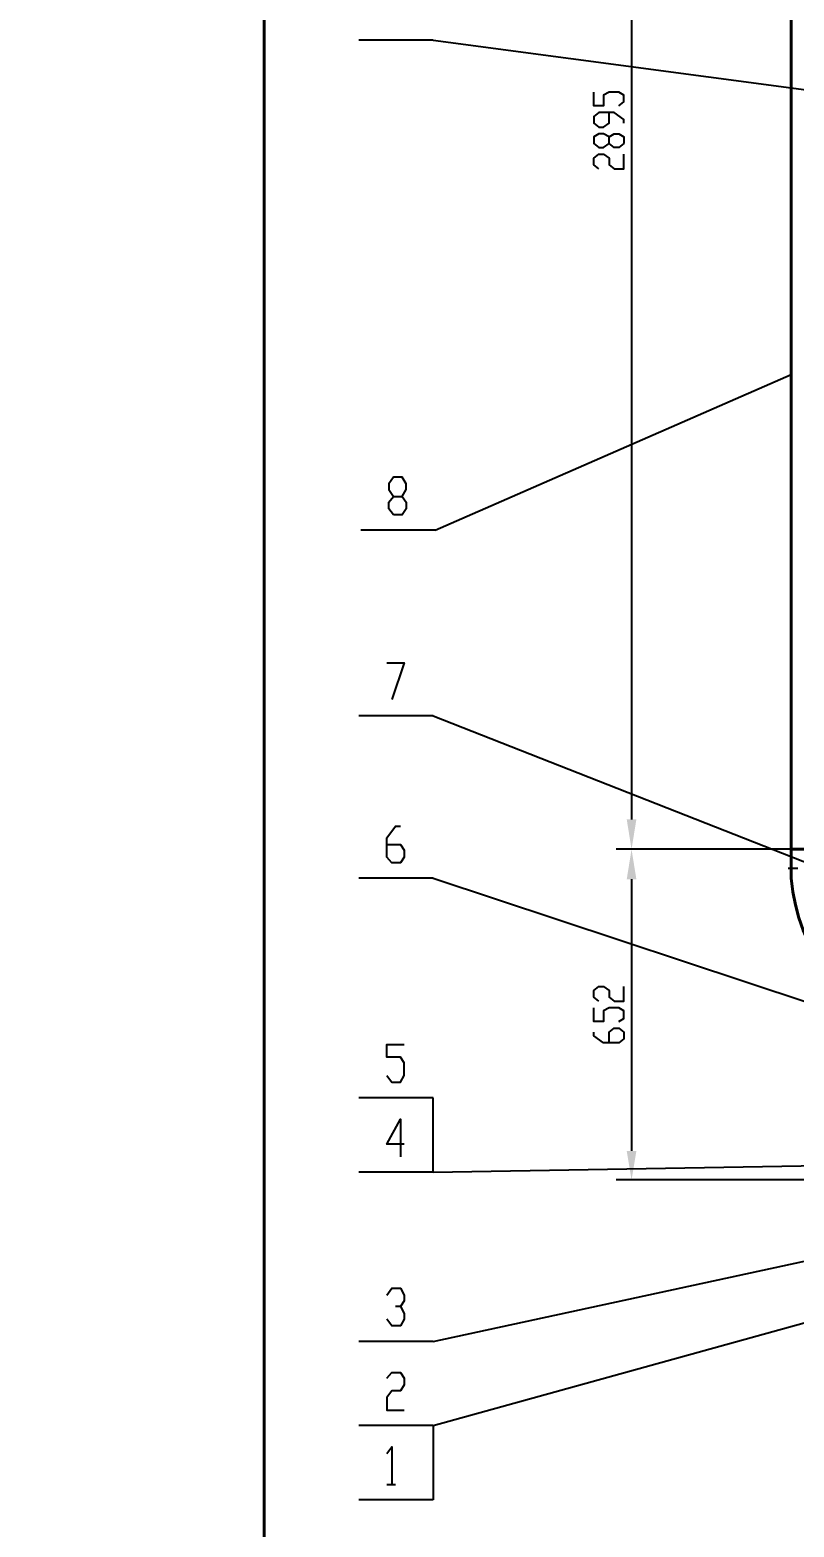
# Model space of a CAD drawing. Header units: millimetres. Extents: x 0 to 822, y 14 to 1153.
# Drawn here: x 0 to 142.2, y 403.9 to 682.6 of the extents above; entities that cross this region are included whole.
import ezdxf

# ---------------------------------------------------------------- set-up
doc = ezdxf.new("R2010")
doc.units = ezdxf.units.MM
doc.layers.add('1', color=7, linetype='Continuous')

msp = doc.modelspace()

# ---------------------------------------------------------------- hatches: boundary and pattern name
h = msp.add_hatch(color=0)
h.dxf.hatch_style = 2
h.paths.add_polyline_path([(111.06, 535.641732), (112.86, 535.641732), (111.96, 530.061732)])
h = msp.add_hatch(color=0)
h.dxf.hatch_style = 2
h.paths.add_polyline_path([(111.06, 524.481732), (112.86, 524.481732), (111.96, 530.061732)])
h = msp.add_hatch(color=0)
h.dxf.hatch_style = 2
h.paths.add_polyline_path([(111.06, 473.901732), (112.86, 473.901732), (111.96, 468.501732)])

# ---------------------------------------------------------------- linework, layer by layer
at = {"layer": '1', "color": 0, "lineweight": 40}
for points in [[(43.56, 14.721732), (819, 14.721732), (819, 1153.221732), (43.56, 1153.221732), (43.56, 14.721732)], [(141.66, 758.841732), (141.66, 530.061732)], [(141.66, 530.061732), (141.66, 526.821732)], [(151.02, 530.061732), (141.66, 530.061732)]]:
    msp.add_lwpolyline(points, dxfattribs=at)
at = {"layer": '1', "color": 0, "lineweight": 25}
for points in [[(111.96, 792.141732), (111.96, 535.641732)], [(75.06, 680.721732), (61.2, 680.721732)], [(75.06, 680.721732), (151.92, 670.461732)], [(109.62, 668.481732), (110.52, 669.201732), (110.52, 670.461732), (109.62, 671.001732), (107.82, 671.001732), (106.74, 670.461732), (106.74, 668.481732), (104.94, 668.481732), (104.94, 671.001732)], [(110.52, 665.241732), (110.52, 665.961732), (108.72, 667.221732), (105.84, 667.221732), (104.94, 666.501732), (104.94, 665.241732), (105.84, 664.521732), (106.74, 664.521732), (107.82, 665.241732), (107.82, 667.221732)], [(110.52, 661.461732), (109.62, 660.741732), (108.72, 660.741732), (107.82, 661.461732), (107.82, 662.721732), (106.74, 663.261732), (105.84, 663.261732), (104.94, 662.721732), (104.94, 661.461732), (105.84, 660.741732), (106.74, 660.741732), (107.82, 661.461732)], [(107.82, 662.721732), (108.72, 663.261732), (109.62, 663.261732), (110.52, 662.721732), (110.52, 661.461732)], [(105.84, 656.781732), (104.94, 657.501732), (104.94, 658.761732), (105.84, 659.481732), (106.74, 659.481732), (107.82, 658.761732), (107.82, 657.501732), (108.72, 656.781732), (110.52, 656.781732), (110.52, 659.481732)], [(75.42, 589.461732), (141.66, 618.441732)], [(67.68, 592.341732), (66.78, 593.421732), (66.78, 594.681732), (67.68, 595.761732), (69.3, 595.761732), (70.02, 597.021732), (70.02, 598.101732), (69.3, 599.361732), (67.68, 599.361732), (66.78, 598.101732), (66.78, 597.021732), (67.68, 595.761732)], [(69.3, 595.761732), (70.02, 594.681732), (70.02, 593.421732), (69.3, 592.341732), (67.68, 592.341732)], [(75.42, 589.461732), (61.56, 589.461732)], [(66.42, 564.801732), (69.66, 564.801732), (67.32, 557.961732)], [(75.06, 554.901732), (61.2, 554.901732)], [(75.06, 554.901732), (152.82, 524.301732)], [(66.42, 530.961732), (68.94, 530.961732), (69.66, 529.881732), (69.66, 528.621732), (68.94, 527.541732), (67.32, 527.541732), (66.42, 528.621732), (66.42, 532.221732), (68.04, 534.381732), (68.94, 534.381732)], [(141.66, 530.061732), (109.08, 530.061732)], [(141.66, 530.061732), (109.08, 530.061732)], [(75.06, 524.661732), (61.2, 524.661732)], [(75.06, 524.661732), (156.6, 497.661732)], [(111.96, 524.481732), (111.96, 473.901732)], [(142.92, 526.461732), (141.12, 526.461732)], [(105.84, 501.801732), (104.94, 502.521732), (104.94, 503.781732), (105.84, 504.501732), (106.74, 504.501732), (107.82, 503.781732), (107.82, 502.521732), (108.72, 501.801732), (110.52, 501.801732), (110.52, 504.501732)], [(109.62, 498.021732), (110.52, 498.561732), (110.52, 500.001732), (109.62, 500.541732), (107.82, 500.541732), (106.74, 500.001732), (106.74, 498.021732), (104.94, 498.021732), (104.94, 500.541732)], [(107.82, 494.061732), (107.82, 496.041732), (108.72, 496.761732), (109.62, 496.761732), (110.52, 496.041732), (110.52, 494.781732), (109.62, 494.061732), (106.74, 494.061732), (104.94, 495.321732), (104.94, 496.041732)], [(66.42, 487.941732), (67.32, 486.681732), (68.94, 486.681732), (69.66, 487.941732), (69.66, 490.281732), (68.94, 491.361732), (66.42, 491.361732), (66.42, 493.701732), (69.66, 493.701732)], [(75.06, 483.801732), (61.2, 483.801732)], [(75.06, 469.941732), (75.06, 483.801732)], [(69.66, 475.161732), (66.42, 475.161732), (68.94, 479.841732), (68.94, 472.821732)], [(75.06, 438.441732), (234.72, 473.001732)], [(75.06, 469.941732), (208.44, 472.281732)], [(75.06, 469.941732), (61.2, 469.941732)], [(75.06, 422.781732), (247.86, 470.661732)], [(254.16, 468.501732), (109.08, 468.501732)], [(66.42, 447.081732), (67.32, 448.341732), (68.94, 448.341732), (69.66, 447.081732), (69.66, 446.001732), (68.94, 444.921732), (68.04, 444.921732)], [(68.94, 444.921732), (69.66, 443.661732), (69.66, 442.581732), (68.94, 441.321732), (67.32, 441.321732), (66.42, 442.581732)], [(75.06, 438.441732), (61.2, 438.441732)], [(66.42, 431.601732), (67.32, 432.681732), (68.94, 432.681732), (69.66, 431.601732), (69.66, 430.341732), (68.94, 429.261732), (67.32, 429.261732), (66.42, 428.001732), (66.42, 425.661732), (69.66, 425.661732)], [(75.06, 422.781732), (61.2, 422.781732)], [(75.06, 422.781732), (75.06, 408.921732)], [(66.42, 417.561732), (67.32, 418.821732), (67.32, 411.801732)], [(66.42, 411.801732), (68.04, 411.801732)], [(75.06, 408.921732), (61.2, 408.921732)]]:
    msp.add_lwpolyline(points, dxfattribs=at)
at = {"layer": '1', "color": 0, "lineweight": 40}
msp.add_open_spline([(141.66, 526.821732), (141.66, 526.821732), (141.66, 524.661732), (141.66, 524.661732), (144, 497.481732), (177.66, 481.821732), (199.98, 475.521732), (199.98, 475.521732), (207.18, 473.721732), (207.18, 473.721732)], degree=3, knots=[0, 0, 0, 0, 1, 1, 1, 2, 2, 2, 3, 3, 3, 3], dxfattribs=at)

# ---------------------------------------------------------------- texts
at = {"color": 140, "char_height": 8.992, "attachment_point": 1}
for insert in [(0, 621.130189), (75.590551, 621.130189), (50.170252, 564.437276), (65.288362, 564.437276), (80.406472, 564.437276)]:
    msp.add_mtext('{\\fCourier|b1|i0|c0|p8; }', dxfattribs=dict(at, insert=insert))

doc.saveas('drawing.dxf')
